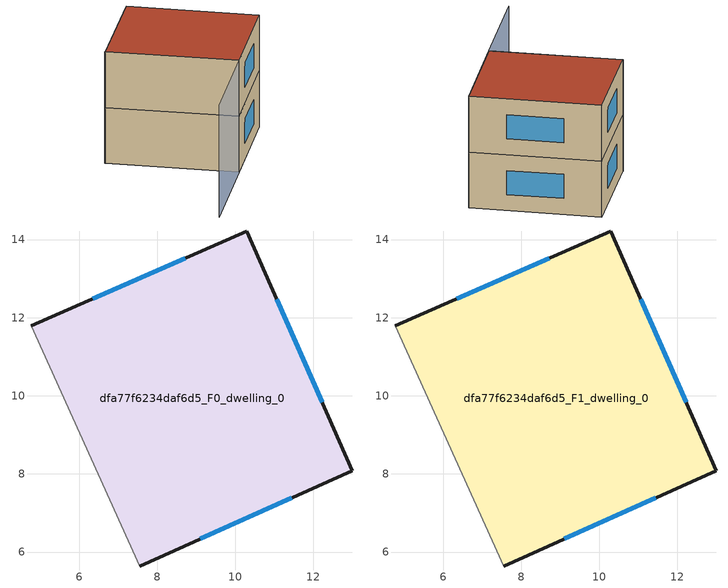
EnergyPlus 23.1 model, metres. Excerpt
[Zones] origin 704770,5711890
dfa77f6234daf6d5_F0_dwelling_0
 floor ground (EU_floor_Construction): 10.3,14.22 12.99,8.08 7.55,5.64 4.78,11.79 z0
 wall outside (EU_wall_Construction): 7.55,5.64 12.99,8.08 10.3,14.22 4.78,11.79 z0:3
 wall adiabatic (EU_wall_Construction): 4.78,11.79 7.55,5.64 z0:3
 window (EU_Window_Construction): 12.22,9.83 11.06,12.47 / 9.1,6.34 11.44,7.38 / 8.72,13.53 6.35,12.48 z0.85:2.15
dfa77f6234daf6d5_F1_dwelling_0
 floor to dfa77f6234daf6d5_F0_dwelling_0 (EU_floor_Construction): 10.3,14.22 12.99,8.08 7.55,5.64 4.78,11.79 z3
 wall outside (EU_wall_Construction): 7.55,5.64 12.99,8.08 10.3,14.22 4.78,11.79 z3:6
 wall adiabatic (EU_wall_Construction): 4.78,11.79 7.55,5.64 z3:6
 window (EU_Window_Construction): 12.22,9.83 11.06,12.47 / 9.1,6.34 11.44,7.38 / 8.72,13.53 6.35,12.48 z3.85:5.15
 roof outside (EU_roof_Construction): 12.99,8.08 10.3,14.22 4.78,11.79 7.55,5.64 z6
shading: 4.77,11.81 7.55,5.64 / 7.55,5.64 2.16,3.21 z0:6
[Building]
EU S2 Campaign: North Axis=0; Terrain=City; Solar Distribution=FullExterior
[Site:Location]
London: Latitude=51.5; Longitude=-0.5; Time Zone=0; Elevation=25
[SizingPeriod:WeatherFileDays]
AnnualSizingPeriod: Begin Month=1; Begin Day of Month=1; End Month=12; End Day of Month=31; Day of Week for Start Day=Monday; Use Weather File Daylight Saving Period=No; Use Weather File Rain and Snow Indicators=No
[MATERIAL]
EU_InternalMass_Material: Roughness=MediumRough; Thickness=0.1; Conductivity=1; Density=1800; Specific Heat=900; Thermal Absorptance=0.9; Solar Absorptance=0.7; Visible Absorptance=0.7
[MATERIAL:NOMASS] Roughness=MediumRough; Thermal Absorptance=0.9; Solar Absorptance=0.7; Visible Absorptance=0.7
Name | Thermal Resistance
EU_wall_NoMass | 0.71061
EU_roof_NoMass | 2.41608
EU_floor_NoMass | 1.75078
[WINDOWMATERIAL:SIMPLEGLAZINGSYSTEM]
EU_Window_SimpleGlazing: UFactor=2.64892; Solar Heat Gain Coefficient=0.76; Visible Transmittance=0.76
[CONSTRUCTION]
EU_wall_Construction: EU_wall_NoMass
EU_roof_Construction: EU_roof_NoMass
EU_floor_Construction: EU_floor_NoMass
EU_Window_Construction: EU_Window_SimpleGlazing
EU_InternalMass_Construction: EU_InternalMass_Material
[ZONE] Type=1; Multiplier=1; Ceiling Height=autocalculate; Volume=120.855; Floor Area=autocalculate; Part of Total Floor Area=Yes
dfa77f6234daf6d5_F0_dwelling_0; dfa77f6234daf6d5_F1_dwelling_0
[INTERNALMASS] Construction=EU_InternalMass_Construction; Surface Area=40.2851
Name | Zone or ZoneList
dfa77f6234daf6d5_F0_dwelling_0_EU_InternalMass | dfa77f6234daf6d5_F0_dwelling_0
dfa77f6234daf6d5_F1_dwelling_0_EU_InternalMass | dfa77f6234daf6d5_F1_dwelling_0
[OTHEREQUIPMENT] Fuel Type=Electricity; Design Level Calculation Method=Watts/Area; Power per Zone Floor Area=1; Fraction Latent=0; Fraction Radiant=0; Fraction Lost=0; Carbon Dioxide Generation Rate=0; EndUse Subcategory=EU_Step8_InternalGains
Name | Zone or ZoneList or Space or SpaceList | Schedule
EU_Step8_InternalGain_dfa77f6234daf6d5_F0_dwelling_0_f000 | dfa77f6234daf6d5_F0_dwelling_0 | EU_Step8_GainSchedule_dfa77f6234daf6d5_F0_dwelling_0_f000
EU_Step8_InternalGain_dfa77f6234daf6d5_F1_dwelling_0_f000 | dfa77f6234daf6d5_F1_dwelling_0 | EU_Step8_GainSchedule_dfa77f6234daf6d5_F1_dwelling_0_f000
[ZONEVENTILATION:DESIGNFLOWRATE] Schedule=EU_AlwaysOn; Design Flow Rate Calculation Method=AirChanges/Hour; Air Changes per Hour=0.496673; Ventilation Type=Natural; Fan Pressure Rise=0; Fan Total Efficiency=1; Constant Term Coefficient=1; Temperature Term Coefficient=0; Velocity Term Coefficient=0; Velocity Squared Term Coefficient=0; Minimum Indoor Temperature=-100; Maximum Indoor Temperature=100; Delta Temperature=-100; Minimum Outdoor Temperature=-100; Maximum Outdoor Temperature=100; Maximum Wind Speed=40
Name | Zone or ZoneList or Space or SpaceList
EU_ConstantAir_dfa77f6234daf6d5_F0_dwelling_0 | dfa77f6234daf6d5_F0_dwelling_0
EU_ConstantAir_dfa77f6234daf6d5_F1_dwelling_0 | dfa77f6234daf6d5_F1_dwelling_0
[HVACTEMPLATE:THERMOSTAT] Constant Heating Setpoint=20; Constant Cooling Setpoint=50
EU_HeatOnly_dfa77f6234daf6d5_F0_dwelling_0; EU_HeatOnly_dfa77f6234daf6d5_F1_dwelling_0
[HVACTEMPLATE:ZONE:IDEALLOADSAIRSYSTEM] System Availability Schedule=EU_AlwaysOn; Maximum Heating Supply Air Temperature=50; Minimum Cooling Supply Air Temperature=13; Maximum Heating Supply Air Humidity Ratio=0.0156; Minimum Cooling Supply Air Humidity Ratio=0.0077; Heating Limit=NoLimit; Cooling Limit=NoLimit; Heating Availability Schedule=EU_AlwaysOn; Cooling Availability Schedule=EU_CoolingOff; Dehumidification Control Type=ConstantSensibleHeatRatio; Cooling Sensible Heat Ratio=0.7; Dehumidification Setpoint=60; Humidification Control Type=None; Humidification Setpoint=30; Outdoor Air Method=None; Outdoor Air Flow Rate per Person=0.00944; Outdoor Air Flow Rate per Zone Floor Area=0; Outdoor Air Flow Rate per Zone=0; Demand Controlled Ventilation Type=None; Outdoor Air Economizer Type=NoEconomizer; Heat Recovery Type=None; Sensible Heat Recovery Effectiveness=0.7; Latent Heat Recovery Effectiveness=0.65
Name | Template Thermostat
dfa77f6234daf6d5_F0_dwelling_0 | EU_HeatOnly_dfa77f6234daf6d5_F0_dwelling_0
dfa77f6234daf6d5_F1_dwelling_0 | EU_HeatOnly_dfa77f6234daf6d5_F1_dwelling_0
[SIZING:ZONE] Zone Cooling Design Supply Air Temperature Input Method=SupplyAirTemperature; Zone Cooling Design Supply Air Temperature=13; Zone Heating Design Supply Air Temperature Input Method=SupplyAirTemperature; Zone Heating Design Supply Air Temperature=50; Zone Cooling Design Supply Air Humidity Ratio=0.008; Zone Heating Design Supply Air Humidity Ratio=0.008; Cooling Design Air Flow Method=DesignDay; Cooling Design Air Flow Rate=0; Cooling Minimum Air Flow per Zone Floor Area=0.000762; Cooling Minimum Air Flow=0; Cooling Minimum Air Flow Fraction=0.2; Heating Design Air Flow Method=DesignDay; Heating Design Air Flow Rate=0; Heating Maximum Air Flow per Zone Floor Area=0.002032; Heating Maximum Air Flow=0.141576; Heating Maximum Air Flow Fraction=0.3; Account for Dedicated Outdoor Air System=No; Dedicated Outdoor Air System Control Strategy=NeutralSupplyAir; Dedicated Outdoor Air Low Setpoint Temperature for Design=autosize; Dedicated Outdoor Air High Setpoint Temperature for Design=autosize; Zone Load Sizing Method=Sensible Load Only No Latent Load; Zone Latent Cooling Design Supply Air Humidity Ratio Input Method=HumidityRatioDifference; Zone Cooling Design Supply Air Humidity Ratio Difference=0.005; Zone Latent Heating Design Supply Air Humidity Ratio Input Method=HumidityRatioDifference; Zone Humidification Design Supply Air Humidity Ratio Difference=0.005
dfa77f6234daf6d5_F0_dwelling_0; dfa77f6234daf6d5_F1_dwelling_0
[SCHEDULE:CONSTANT]
Name | Hourly Value
EU_AlwaysOn | 1
EU_CoolingOff | 0
[SCHEDULE:FILE] Column Number=1; Rows to Skip at Top=0; Number of Hours of Data=8760; Column Separator=Comma; Interpolate to Timestep=No; Minutes per Item=60; Adjust Schedule for Daylight Savings=Yes
Name | File
EU_Step8_GainSchedule_dfa77f6234daf6d5_F0_dwelling_0_f000 | ../../schedules/dfa77f6234daf6d5/dfa77f6234daf6d5_F0_dwelling_0_f000_gain.csv
EU_Step8_GainSchedule_dfa77f6234daf6d5_F1_dwelling_0_f000 | ../../schedules/dfa77f6234daf6d5/dfa77f6234daf6d5_F1_dwelling_0_f000_gain.csv
